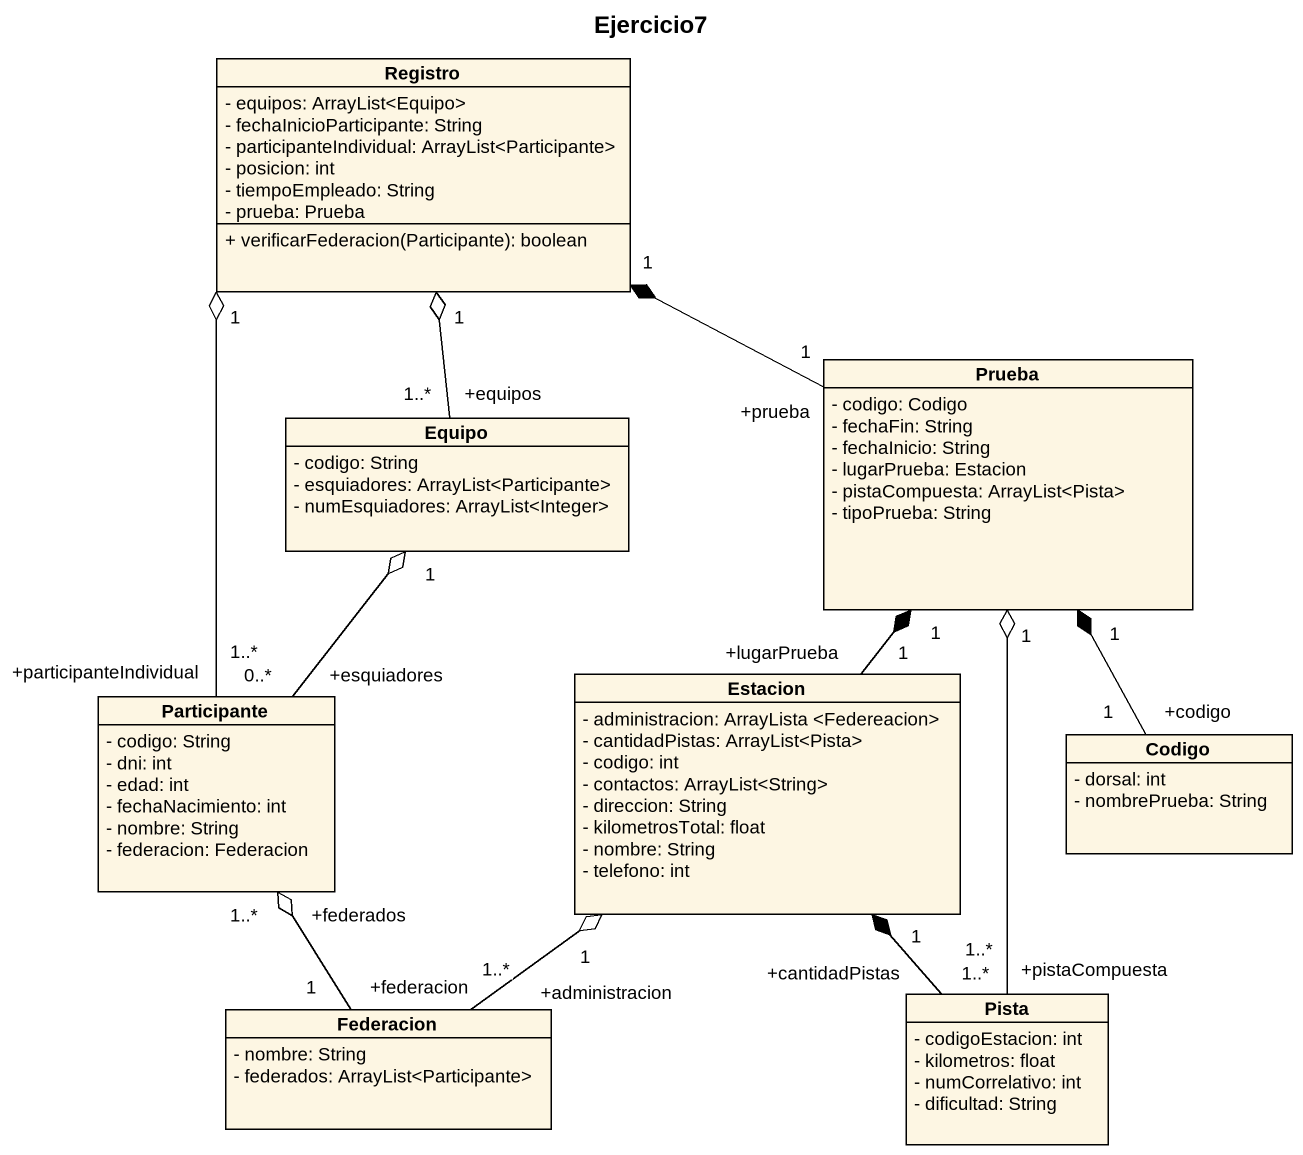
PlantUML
@startuml
title Ejercicio7
hide circle
hide empty members
skinparam classAttributeIconSize 0
class Registro {
  - equipos: ArrayList<Equipo>
  - fechaInicioParticipante: String
  - participanteIndividual: ArrayList<Participante>
  - posicion: int
  - tiempoEmpleado: String
  - prueba: Prueba
  + verificarFederacion(Participante): boolean
}
class Equipo {
  - codigo: String
  - esquiadores: ArrayList<Participante>
  - numEsquiadores: ArrayList<Integer>
}
class Prueba {
  - codigo: Codigo
  - fechaFin: String
  - fechaInicio: String
  - lugarPrueba: Estacion
  - pistaCompuesta: ArrayList<Pista>
  - tipoPrueba: String
}
class Participante {
  - codigo: String
  - dni: int
  - edad: int
  - fechaNacimiento: int
  - nombre: String
  - federacion: Federacion
}
class Estacion {
  - administracion: ArrayLista <Federeacion>
  - cantidadPistas: ArrayList<Pista>
  - codigo: int
  - contactos: ArrayList<String>
  - direccion: String
  - kilometrosTotal: float
  - nombre: String
  - telefono: int
}
class Codigo {
  - dorsal: int
  - nombrePrueba: String
}
class Federacion {
  - nombre: String
  - federados: ArrayList<Participante>
}
class Pista {
  - codigoEstacion: int
  - kilometros: float
  - numCorrelativo: int
  - dificultad: String
}
Equipo "+equipos\n1..*" -up-o "1" Registro
Prueba "+prueba\n1" -left-* "1" Registro
Participante "+participanteIndividual\n1..*" -up-o "1" Registro
Participante "+esquiadores\n0..*" -up-o "1" Equipo
Estacion "+lugarPrueba\n1" -up-* "1" Prueba
Codigo "+codigo\n1" -up-* "1" Prueba
Federacion "+federacion\n1" -up-o "+federados\n1..*" Participante
Federacion "+administracion\n1..*" -up-o "1" Estacion
Pista "+pistaCompuesta\n1..*" -up-o "1" Prueba
Pista "+cantidadPistas\n1..*" -up-* "1" Estacion
@enduml
